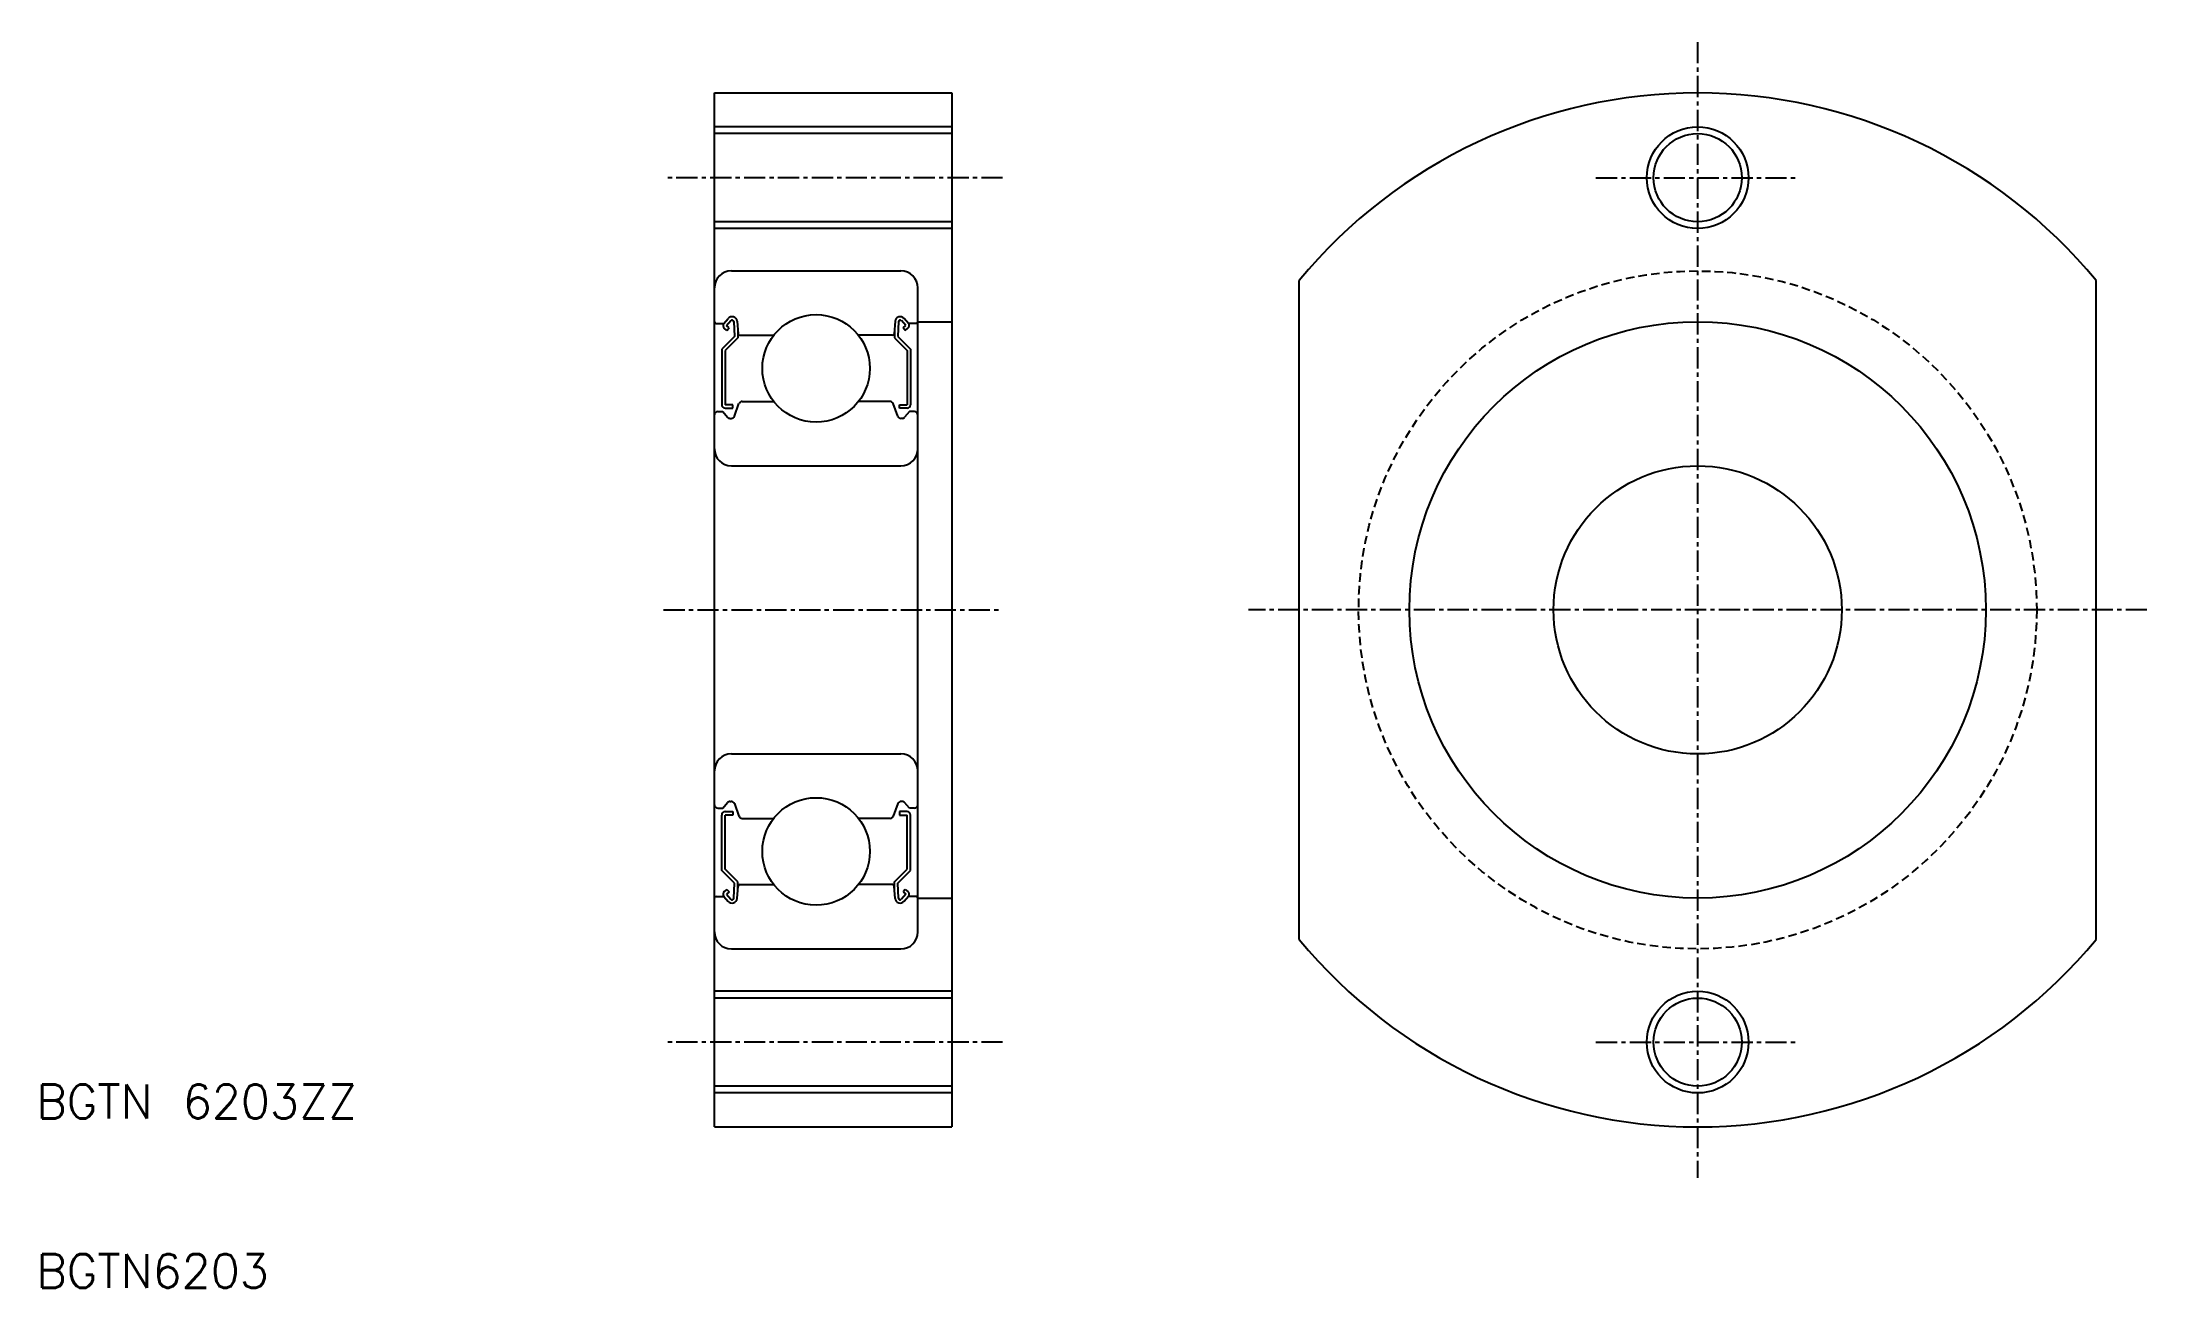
# Model space of a CAD drawing. Extents: x 10 to 134, y 10 to 83.
import ezdxf

# ---------------------------------------------------------------- set-up
doc = ezdxf.new("R2010")
doc.units = 0
doc.linetypes.add('CENTER', pattern=[2, 1.25, -0.25, 0.25, -0.25])
doc.linetypes.add('DASHED', pattern=[0.75, 0.5, -0.25])
doc.layers.get('0').update_dxf_attribs({"linetype": 'CONTINUOUS'})
doc.layers.add('CENTER', color=1, linetype='CENTER')
doc.styles.get("Standard").update_dxf_attribs({"font": 'txt.shx'})

msp = doc.modelspace()

# ---------------------------------------------------------------- linework, layer by layer
at = {"color": 7, "linetype": 'CONTINUOUS'}
for p, q in [((50, 19.5), (50, 80.5)), ((50, 80.5), (64, 80.5)), ((64, 80.5), (64, 19.5)), ((64, 78.1), (50, 78.1)), ((64, 72.9), (50, 72.9)), ((51, 70), (61, 70)), ((62, 31), (62, 69)), ((84.5, 30.56), (84.5, 69.44)), ((131.5, 30.56), (131.5, 69.44)), ((50.56, 66.9), (50.81, 67.2)), ((50.71, 66.77), (50.96, 67.07)), ((61.29, 66.77), (61.04, 67.07)), ((61.44, 66.9), (61.19, 67.2)), ((50.1, 66.9), (50.56, 66.9)), ((51.18, 66.13), (50.43, 65.38)), ((50.74, 66.49), (50.58, 66.62)), ((51.38, 66.05), (50.63, 65.3)), ((50.87, 66.64), (50.71, 66.77)), ((50.74, 66.49), (50.87, 66.64)), ((51.14, 67.01), (51.18, 66.13)), ((51.34, 67.03), (51.4, 66.29)), ((51.38, 66.52), (51.38, 66.05)), ((51.5, 66.2), (53.49, 66.2)), ((60.5, 66.2), (58.51, 66.2)), ((60.66, 67.03), (60.6, 66.29)), ((60.62, 66.52), (60.62, 66.05)), ((60.62, 66.05), (61.37, 65.3)), ((60.86, 67.01), (60.82, 66.13)), ((60.82, 66.13), (61.57, 65.38)), ((61.13, 66.64), (61.29, 66.77)), ((61.26, 66.49), (61.13, 66.64)), ((61.26, 66.49), (61.42, 66.62)), ((61.9, 66.9), (61.44, 66.9)), ((61.95, 67), (64, 67)), ((50.43, 65.38), (50.43, 62.1)), ((50.63, 65.3), (50.63, 62.1)), ((61.37, 65.3), (61.37, 62.1)), ((61.57, 65.38), (61.57, 62.1)), ((51.08, 62.1), (50.63, 62.1)), ((51.08, 61.9), (51.08, 62.1)), ((51.18, 61.43), (51.45, 62.17)), ((51.64, 62.3), (53.49, 62.3)), ((60.36, 62.3), (58.51, 62.3)), ((60.82, 61.43), (60.55, 62.17)), ((60.92, 62.1), (61.37, 62.1)), ((60.92, 61.9), (60.92, 62.1)), ((50.2, 61.7), (50.5, 61.7)), ((50.5, 61.7), (50.78, 61.37)), ((50.63, 61.9), (51.08, 61.9)), ((50.93, 61.3), (50.99, 61.3)), ((61.37, 61.9), (60.92, 61.9)), ((61.07, 61.3), (61.01, 61.3)), ((61.5, 61.7), (61.22, 61.37)), ((61.8, 61.7), (61.5, 61.7)), ((51, 58.5), (61, 58.5)), ((51, 41.5), (61, 41.5)), ((50.5, 38.3), (50.78, 38.63)), ((50.93, 38.7), (50.99, 38.7)), ((51.18, 38.57), (51.45, 37.83)), ((60.82, 38.57), (60.55, 37.83)), ((61.07, 38.7), (61.01, 38.7)), ((61.5, 38.3), (61.22, 38.63)), ((50.2, 38.3), (50.5, 38.3)), ((50.43, 34.62), (50.43, 37.9)), ((50.63, 38.1), (51.08, 38.1)), ((50.63, 34.7), (50.63, 37.9)), ((51.08, 37.9), (50.63, 37.9)), ((51.08, 38.1), (51.08, 37.9)), ((51.64, 37.7), (53.49, 37.7)), ((60.36, 37.7), (58.51, 37.7)), ((60.92, 38.1), (60.92, 37.9)), ((61.37, 38.1), (60.92, 38.1)), ((60.92, 37.9), (61.37, 37.9)), ((61.37, 34.7), (61.37, 37.9)), ((61.8, 38.3), (61.5, 38.3)), ((61.57, 34.62), (61.57, 37.9)), ((51.18, 33.87), (50.43, 34.62)), ((51.38, 33.95), (50.63, 34.7)), ((51.14, 32.99), (51.18, 33.87)), ((51.34, 32.97), (51.4, 33.71)), ((51.38, 33.48), (51.38, 33.95)), ((51.5, 33.8), (53.49, 33.8)), ((60.5, 33.8), (58.51, 33.8)), ((60.66, 32.97), (60.6, 33.71)), ((60.62, 33.95), (61.37, 34.7)), ((60.62, 33.48), (60.62, 33.95)), ((60.82, 33.87), (61.57, 34.62)), ((60.86, 32.99), (60.82, 33.87)), ((50.1, 33.1), (50.56, 33.1)), ((50.56, 33.1), (50.81, 32.8)), ((50.74, 33.51), (50.58, 33.38)), ((50.87, 33.36), (50.71, 33.23)), ((50.71, 33.23), (50.96, 32.93)), ((50.74, 33.51), (50.87, 33.36)), ((61.29, 33.23), (61.04, 32.93)), ((61.26, 33.51), (61.13, 33.36)), ((61.13, 33.36), (61.29, 33.23)), ((61.44, 33.1), (61.19, 32.8)), ((61.26, 33.51), (61.42, 33.38)), ((61.9, 33.1), (61.44, 33.1)), ((61.95, 33), (64, 33)), ((51, 30), (61, 30)), ((64, 27.1), (50, 27.1)), ((64, 21.9), (50, 21.9)), ((50, 19.5), (64, 19.5))]:
    msp.add_line(p, q, dxfattribs=at)
at = {"color": 3, "linetype": 'CONTINUOUS'}
for p, q in [((64, 78.5), (50, 78.5)), ((64, 72.5), (50, 72.5)), ((64, 27.5), (50, 27.5)), ((64, 21.5), (50, 21.5))]:
    msp.add_line(p, q, dxfattribs=at)
for centre in [(108, 75.5), (108, 24.5)]:
    msp.add_circle(centre, 3, dxfattribs=at)
at = {"color": 7, "linetype": 'CONTINUOUS'}
for centre, radius in [((108, 75.5), 2.6), ((56, 64.25), 3.17), ((108, 50), 17), ((108, 50), 8.5), ((56, 35.75), 3.17), ((108, 24.5), 2.6)]:
    msp.add_circle(centre, radius, dxfattribs=at)
at = {"color": 3, "linetype": 'DASHED'}
msp.add_circle((108, 50), 20, dxfattribs=at)
at = {"color": 7, "linetype": 'CONTINUOUS'}
for centre, radius, start, end in [((108, 50), 30.5, 39.6019, 140.3981), ((51, 69), 1, 90, 180), ((61, 69), 1, 0, 90), ((51.04, 67), 0.3, 4.9967, 140.002), ((51.04, 67), 0.1, 2.8198, 140.0002), ((60.96, 67), 0.3, 39.998, 175.0033), ((60.96, 67), 0.1, 39.9998, 177.1802), ((50.1, 67), 0.1, 180, 270), ((50.71, 66.77), 0.2, 140.002, 230.0826), ((51.5, 66.3), 0.1, 184.9967, 270), ((60.5, 66.3), 0.1, 270, 355.0033), ((61.29, 66.77), 0.2, 309.9174, 39.998), ((61.9, 67), 0.1, 270, 0), ((50.63, 62.1), 0.2, 180, 270), ((51.64, 62.1), 0.2, 90, 159.9914), ((60.36, 62.1), 0.2, 20.0086, 90), ((61.37, 62.1), 0.2, 270, 0), ((50.2, 61.5), 0.2, 90, 180), ((50.93, 61.5), 0.2, 219.9945, 270), ((50.99, 61.5), 0.2, 270, 339.9914), ((61.01, 61.5), 0.2, 200.0086, 270), ((61.07, 61.5), 0.2, 270, 320.0055), ((61.8, 61.5), 0.2, 0, 90), ((51, 59.5), 1, 180, 270), ((61, 59.5), 1, 270, 0), ((51, 40.5), 1, 90, 180), ((61, 40.5), 1, 0, 90), ((50.2, 38.5), 0.2, 180, 270), ((50.93, 38.5), 0.2, 90, 140.0055), ((50.99, 38.5), 0.2, 20.0086, 90), ((61.01, 38.5), 0.2, 90, 159.9914), ((61.07, 38.5), 0.2, 39.9945, 90), ((61.8, 38.5), 0.2, 270, 0), ((50.63, 37.9), 0.2, 90, 180), ((51.64, 37.9), 0.2, 200.0086, 270), ((60.36, 37.9), 0.2, 270, 339.9914), ((61.37, 37.9), 0.2, 0, 90), ((51.5, 33.7), 0.1, 90, 175.0033), ((60.5, 33.7), 0.1, 4.9967, 90), ((50.1, 33), 0.1, 90, 180), ((50.71, 33.23), 0.2, 129.9174, 219.998), ((51.04, 33), 0.3, 219.998, 355.0033), ((51.04, 33), 0.1, 219.9998, 357.1802), ((60.96, 33), 0.3, 184.9967, 320.002), ((60.96, 33), 0.1, 182.8198, 320.0002), ((61.29, 33.23), 0.2, 320.002, 50.0826), ((61.9, 33), 0.1, 0, 90), ((51, 31), 1, 180, 270), ((61, 31), 1, 270, 0), ((108, 50), 30.5, 219.6019, 320.3981)]:
    msp.add_arc(centre, radius, start, end, dxfattribs=at)
at = {"layer": 'CENTER', "color": 1, "linetype": 'CENTER'}
for p, q in [((108, 83.5), (108, 16.5)), ((67, 75.5), (47, 75.5)), ((102, 75.5), (114, 75.5)), ((47, 50), (67, 50)), ((134.5, 50), (81.5, 50)), ((67, 24.5), (47, 24.5)), ((102, 24.5), (114, 24.5))]:
    msp.add_line(p, q, dxfattribs=at)

# ---------------------------------------------------------------- texts
at = {"color": 7, "linetype": 'CONTINUOUS'}
for s, p in [('BGTN 6203ZZ', (10, 20)), ('BGTN6203', (10, 10))]:
    msp.add_text(s, height=2, dxfattribs=at).set_placement(p)

doc.saveas('drawing.dxf')
